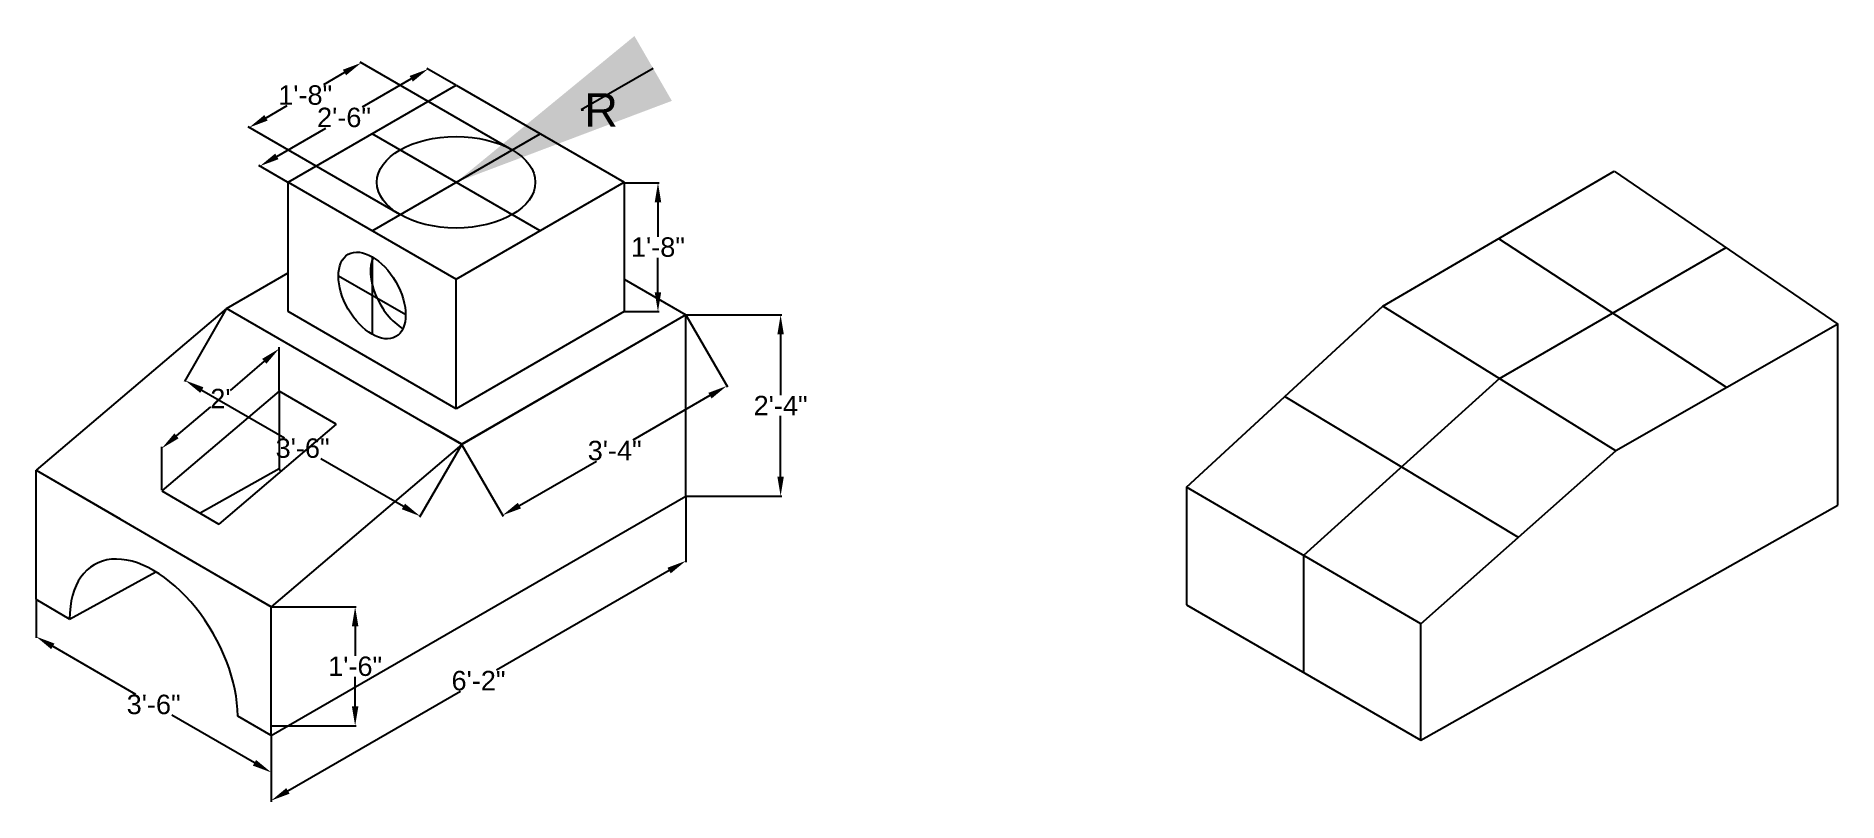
# Model space of a CAD drawing. Header units: inches. Extents: x 20 to 298, y 2 to 121.
import ezdxf
from ezdxf import colors
from ezdxf.entities.mleader import LeaderData, LeaderLine
from ezdxf.math import Vec2, Vec3

# ---------------------------------------------------------------- set-up
doc = ezdxf.new("R2010")
doc.units = ezdxf.units.IN
doc.header["$MEASUREMENT"] = 0
doc.styles.get("Standard").update_dxf_attribs({"font": 'arial.ttf'})
doc.dimstyles.get("Standard").update_dxf_attribs({"dimtxt": 3, "dimasz": 3, "dimexe": 0.18, "dimexo": 0.0625, "dimgap": 0.09, "dimtad": 0, "dimtih": 1, "dimtoh": 1, "dimdec": 0, "dimzin": 0, "dimdsep": 46, "dimlunit": 3, "dimtxsty": 'Standard', "dimcen": 0.09, "dimclrd": 4, "dimadec": 0, "dimazin": 0, "dimtfac": 1, "dimtdec": 0, "dimtofl": 0, "dimtmove": 0, "dimatfit": 3, "dimfxl": 1, "dimtolj": 1, "dimtzin": 0, "dimarcsym": 0})

# ---------------------------------------------------------------- blocks, each defined once
blk = doc.blocks.new('*D3')
at = {"color": 0, "lineweight": -2, "transparency": 16777216}
for p, q in [((19.75, 33.45), (19.75, 27.61)), ((56.12, 12.45), (56.12, 6.61))]:
    blk.add_line(p, q, dxfattribs=at)
at = {"color": 4, "lineweight": -2, "transparency": 16777216}
for p, q in [((22.34, 26.32), (35.12, 18.94)), ((53.52, 8.32), (40.74, 15.69))]:
    blk.add_line(p, q, dxfattribs=at)
at = {"color": 4, "transparency": 16777216}
for points in [[(22.59, 26.75), (22.09, 25.88), (19.75, 27.82)], [(53.77, 8.75), (53.27, 7.88), (56.12, 6.82)]]:
    blk.add_solid(points, dxfattribs=at)
at = {"layer": 'Defpoints', "color": 0, "transparency": 16777216}
for p in [(19.75, 33.53), (19.75, 27.82), (56.12, 12.53)]:
    blk.add_point(p, dxfattribs=at)
at = {"color": 0, "transparency": 16777216, "insert": (37.93, 17.32), "char_height": 3, "attachment_point": 5}
blk.add_mtext('\\A1;3\'-6"', dxfattribs=at)
blk = doc.blocks.new('*D4')
at = {"color": 0, "lineweight": -2, "transparency": 16777216}
for p, q in [((120.21, 49.45), (120.21, 39.32)), ((56.09, 12.4), (56.09, 2.26))]:
    blk.add_line(p, q, dxfattribs=at)
at = {"color": 4, "lineweight": -2, "transparency": 16777216}
for p, q in [((117.61, 38.03), (90.95, 22.62)), ((58.69, 3.97), (85.34, 19.38))]:
    blk.add_line(p, q, dxfattribs=at)
at = {"color": 4, "transparency": 16777216}
for points in [[(117.36, 38.46), (117.86, 37.59), (120.21, 39.53)], [(58.44, 4.41), (58.94, 3.54), (56.09, 2.47)]]:
    blk.add_solid(points, dxfattribs=at)
at = {"layer": 'Defpoints', "color": 0, "transparency": 16777216}
for p in [(120.21, 49.53), (120.21, 39.53), (56.09, 12.47)]:
    blk.add_point(p, dxfattribs=at)
at = {"color": 0, "transparency": 16777216, "insert": (88.15, 21), "char_height": 3, "attachment_point": 5}
blk.add_mtext('\\A1;6\'-2"', dxfattribs=at)
blk = doc.blocks.new('*D5')
at = {"color": 0, "lineweight": -2, "transparency": 16777216}
for p, q in [((57.32, 65.83), (57.32, 72.55)), ((39.17, 50.43), (39.17, 57.14))]:
    blk.add_line(p, q, dxfattribs=at)
at = {"color": 4, "lineweight": -2, "transparency": 16777216}
for p, q in [((55.03, 70.37), (49.74, 65.88)), ((41.46, 58.84), (46.75, 63.34))]:
    blk.add_line(p, q, dxfattribs=at)
at = {"color": 4, "transparency": 16777216}
for points in [[(54.71, 70.75), (55.36, 69.99), (57.32, 72.31)], [(41.14, 59.23), (41.78, 58.46), (39.17, 56.9)]]:
    blk.add_solid(points, dxfattribs=at)
at = {"layer": 'Defpoints', "color": 0, "transparency": 16777216}
for p in [(57.32, 65.75), (39.17, 56.9), (39.17, 50.34)]:
    blk.add_point(p, dxfattribs=at)
at = {"color": 0, "transparency": 16777216, "insert": (48.25, 64.61), "char_height": 3, "attachment_point": 5}
blk.add_mtext("\\A1;2'", dxfattribs=at)
blk = doc.blocks.new('*D6')
at = {"color": 0, "lineweight": -2, "transparency": 16777216}
for p, q in [((84.62, 113.07), (80.17, 115.64)), ((58.64, 98.07), (54.19, 100.64))]:
    blk.add_line(p, q, dxfattribs=at)
at = {"color": 4, "lineweight": -2, "transparency": 16777216}
for p, q in [((77.75, 114.04), (70.17, 109.66)), ((56.97, 102.04), (64.55, 106.42))]:
    blk.add_line(p, q, dxfattribs=at)
at = {"color": 4, "transparency": 16777216}
for points in [[(77.5, 114.47), (78, 113.6), (80.35, 115.54)], [(56.72, 102.47), (57.22, 101.6), (54.37, 100.54)]]:
    blk.add_solid(points, dxfattribs=at)
at = {"layer": 'Defpoints', "color": 0, "transparency": 16777216}
for p in [(84.68, 113.04), (54.37, 100.54), (58.7, 98.04)]:
    blk.add_point(p, dxfattribs=at)
at = {"color": 0, "transparency": 16777216, "insert": (67.36, 108.04), "char_height": 3, "attachment_point": 5}
blk.add_mtext('\\A1;2\'-6"', dxfattribs=at)
blk = doc.blocks.new('*D7')
at = {"color": 4, "lineweight": -2, "transparency": 16777216}
for p, q in [((67.43, 115), (64.17, 113.12)), ((55.3, 108), (58.55, 109.88))]:
    blk.add_line(p, q, dxfattribs=at)
at = {"color": 0, "lineweight": -2, "transparency": 16777216}
for p, q in [((93.28, 103.07), (69.84, 116.6)), ((75.96, 93.07), (52.52, 106.6))]:
    blk.add_line(p, q, dxfattribs=at)
at = {"color": 4, "transparency": 16777216}
for points in [[(67.18, 115.43), (67.68, 114.57), (70.02, 116.5)], [(55.05, 108.43), (55.55, 107.57), (52.7, 106.5)]]:
    blk.add_solid(points, dxfattribs=at)
at = {"layer": 'Defpoints', "color": 0, "transparency": 16777216}
for p in [(52.7, 106.5), (93.34, 103.04), (76.02, 93.04)]:
    blk.add_point(p, dxfattribs=at)
at = {"color": 0, "transparency": 16777216, "insert": (61.36, 111.5), "char_height": 3, "attachment_point": 5}
blk.add_mtext('\\A1;1\'-8"', dxfattribs=at)
blk = doc.blocks.new('*D8')
at = {"color": 0, "lineweight": -2, "transparency": 16777216}
for p, q in [((120.27, 77.53), (135.03, 77.53)), ((120.27, 49.53), (135.03, 49.53))]:
    blk.add_line(p, q, dxfattribs=at)
at = {"color": 4, "lineweight": -2, "transparency": 16777216}
for p, q in [((134.85, 74.53), (134.85, 65.12)), ((134.85, 52.53), (134.85, 61.93))]:
    blk.add_line(p, q, dxfattribs=at)
at = {"color": 4, "transparency": 16777216}
for points in [[(134.35, 74.53), (135.35, 74.53), (134.85, 77.53)], [(134.35, 52.53), (135.35, 52.53), (134.85, 49.53)]]:
    blk.add_solid(points, dxfattribs=at)
at = {"layer": 'Defpoints', "color": 0, "transparency": 16777216}
for p in [(120.21, 77.53), (134.85, 77.53), (120.21, 49.53)]:
    blk.add_point(p, dxfattribs=at)
at = {"color": 0, "transparency": 16777216, "insert": (134.85, 63.53), "char_height": 3, "attachment_point": 5}
blk.add_mtext('\\A1;2\'-4"', dxfattribs=at)
blk = doc.blocks.new('*D9')
at = {"color": 0, "lineweight": -2, "transparency": 16777216}
for p, q in [((110.72, 97.96), (116.07, 97.96)), ((110.72, 78.04), (116.07, 78.04))]:
    blk.add_line(p, q, dxfattribs=at)
at = {"color": 4, "lineweight": -2, "transparency": 16777216}
for p, q in [((115.89, 94.96), (115.89, 89.62)), ((115.89, 81.04), (115.89, 86.38))]:
    blk.add_line(p, q, dxfattribs=at)
at = {"color": 4, "transparency": 16777216}
for points in [[(115.39, 94.96), (116.39, 94.96), (115.89, 97.96)], [(115.39, 81.04), (116.39, 81.04), (115.89, 78.04)]]:
    blk.add_solid(points, dxfattribs=at)
at = {"layer": 'Defpoints', "color": 0, "transparency": 16777216}
for p in [(110.66, 97.96), (110.66, 78.04), (115.89, 78.04)]:
    blk.add_point(p, dxfattribs=at)
at = {"color": 0, "transparency": 16777216, "insert": (115.89, 88), "char_height": 3, "attachment_point": 5}
blk.add_mtext('\\A1;1\'-8"', dxfattribs=at)
blk = doc.blocks.new('*D10')
at = {"color": 0, "lineweight": -2, "transparency": 16777216}
for p, q in [((120.24, 77.47), (126.62, 66.4)), ((85.58, 57.48), (91.96, 46.41))]:
    blk.add_line(p, q, dxfattribs=at)
at = {"color": 4, "lineweight": -2, "transparency": 16777216}
for p, q in [((123.93, 65.06), (112.02, 58.18)), ((94.47, 48.07), (106.39, 54.94))]:
    blk.add_line(p, q, dxfattribs=at)
at = {"color": 4, "transparency": 16777216}
for points in [[(123.68, 65.49), (124.18, 64.62), (126.53, 66.56)], [(94.22, 48.5), (94.72, 47.63), (91.87, 46.57)]]:
    blk.add_solid(points, dxfattribs=at)
at = {"layer": 'Defpoints', "color": 0, "transparency": 16777216}
for p in [(120.21, 77.53), (126.53, 66.56), (85.55, 57.54)]:
    blk.add_point(p, dxfattribs=at)
at = {"color": 0, "transparency": 16777216, "insert": (109.2, 56.56), "char_height": 3, "attachment_point": 5}
blk.add_mtext('\\A1;3\'-4"', dxfattribs=at)
blk = doc.blocks.new('*D12')
at = {"color": 0, "lineweight": -2, "transparency": 16777216}
for p, q in [((49.16, 78.47), (42.69, 67.26)), ((85.51, 57.48), (79.04, 46.28))]:
    blk.add_line(p, q, dxfattribs=at)
at = {"color": 4, "lineweight": -2, "transparency": 16777216}
for p, q in [((45.38, 65.92), (58.15, 58.55)), ((76.54, 47.93), (63.77, 55.3))]:
    blk.add_line(p, q, dxfattribs=at)
at = {"color": 4, "transparency": 16777216}
for points in [[(45.63, 66.35), (45.13, 65.49), (42.78, 67.42)], [(76.79, 48.36), (76.29, 47.5), (79.13, 46.43)]]:
    blk.add_solid(points, dxfattribs=at)
at = {"layer": 'Defpoints', "color": 0, "transparency": 16777216}
for p in [(49.19, 78.53), (42.78, 67.42), (85.55, 57.54)]:
    blk.add_point(p, dxfattribs=at)
at = {"color": 0, "transparency": 16777216, "insert": (60.96, 56.93), "char_height": 3, "attachment_point": 5}
blk.add_mtext('\\A1;3\'-6"', dxfattribs=at)
blk = doc.blocks.new('*D13')
at = {"color": 0, "lineweight": -2, "transparency": 16777216}
for p, q in [((56.18, 32.42), (69.26, 32.42)), ((56.18, 14.03), (69.26, 14.03))]:
    blk.add_line(p, q, dxfattribs=at)
at = {"color": 4, "lineweight": -2, "transparency": 16777216}
for p, q in [((69.08, 29.42), (69.08, 24.84)), ((69.08, 17.03), (69.08, 21.6))]:
    blk.add_line(p, q, dxfattribs=at)
at = {"color": 4, "transparency": 16777216}
for points in [[(68.58, 29.42), (69.58, 29.42), (69.08, 32.42)], [(68.58, 17.03), (69.58, 17.03), (69.08, 14.03)]]:
    blk.add_solid(points, dxfattribs=at)
at = {"layer": 'Defpoints', "color": 0, "transparency": 16777216}
for p in [(56.12, 32.42), (56.12, 14.03), (69.08, 14.03)]:
    blk.add_point(p, dxfattribs=at)
at = {"color": 0, "transparency": 16777216, "insert": (69.08, 23.22), "char_height": 3, "attachment_point": 5}
blk.add_mtext('\\A1;1\'-6"', dxfattribs=at)

msp = doc.modelspace()

# ---------------------------------------------------------------- linework, layer by layer
for p, q in [((58.7, 98.04), (84.68, 113.04)), ((84.68, 113.04), (110.66, 98.04)), ((71.69, 90.54), (97.67, 105.54)), ((97.67, 90.54), (71.69, 105.54)), ((58.7, 78.04), (58.7, 98.04)), ((58.7, 98.04), (84.68, 83.04)), ((84.68, 83.04), (110.66, 98.04)), ((110.66, 98.04), (110.66, 78.04)), ((227.97, 78.88), (263.71, 99.77)), ((263.71, 99.77), (298.31, 76.11)), ((245.84, 89.33), (281.13, 66.32)), ((71.69, 86.54), (71.69, 74.54)), ((245.97, 67.71), (281.01, 87.94)), ((49.19, 78.53), (58.7, 84.02)), ((76.89, 77.54), (66.49, 83.54)), ((84.68, 63.04), (84.68, 83.04)), ((110.66, 83.04), (120.21, 77.53)), ((49.19, 78.53), (19.75, 53.53)), ((85.56, 57.53), (49.19, 78.53)), ((84.68, 63.04), (58.7, 78.04)), ((110.66, 78.04), (84.68, 63.04)), ((197.59, 50.94), (227.97, 78.88)), ((263.96, 56.53), (227.97, 78.88)), ((120.21, 77.53), (85.55, 57.54)), ((120.21, 77.53), (85.56, 57.53)), ((120.21, 49.53), (120.21, 77.53)), ((298.31, 76.11), (263.96, 56.53)), ((298.31, 48.11), (298.31, 76.11)), ((245.97, 67.71), (215.7, 40.37)), ((57.32, 65.75), (39.17, 50.34)), ((66.13, 60.66), (57.32, 65.75)), ((57.32, 65.75), (57.32, 53.75)), ((212.78, 64.91), (248.88, 43.17)), ((66.13, 60.66), (48.01, 45.22)), ((85.55, 57.54), (80.35, 60.54)), ((85.56, 57.53), (56.12, 32.42)), ((233.81, 29.8), (263.96, 56.53)), ((19.75, 33.53), (19.75, 53.53)), ((19.75, 53.53), (56.12, 32.42)), ((19.75, 53.53), (32.74, 46.03)), ((57.32, 53.75), (45.13, 46.89)), ((57.32, 53.75), (57.61, 53.4)), ((39.17, 50.34), (48.01, 45.22)), ((233.81, 29.8), (197.59, 50.94)), ((197.59, 50.94), (197.59, 32.72)), ((56.12, 12.53), (120.21, 49.53)), ((233.81, 11.83), (298.31, 48.11)), ((56.12, 32.42), (43.13, 39.92)), ((215.7, 40.37), (215.7, 22.27)), ((24.94, 30.53), (38.29, 37.81)), ((24.94, 30.53), (19.75, 33.53)), ((56.12, 12.53), (56.12, 32.42)), ((197.59, 32.72), (233.81, 11.83)), ((233.81, 11.83), (233.81, 29.8)), ((56.12, 12.53), (50.92, 15.53))]:
    msp.add_line(p, q)
for centre, major_axis in [((84.68, 98.04), (-12.25, 0)), ((71.69, 80.54), (3.67, -6.36))]:
    msp.add_ellipse(centre, major_axis=major_axis, ratio=0.57735)
for centre, major_axis, start_param, end_param in [((76.63, 81.3), (3.67, -6.36), 3.518732, 5.464571), ((37.93, 23.03), (9.19, -15.91), 7.068583, 10.210176)]:
    msp.add_ellipse(centre, major_axis=major_axis, ratio=0.57735, start_param=start_param, end_param=end_param)

# ---------------------------------------------------------------- dimensions: what is measured, and where the dimension line sits
for p1, p2, distance, picture, middle in [((93.34, 103.04), (76.02, 93.04), -23.32, '*D7', (61.36, 111.5)), ((84.68, 113.04), (58.7, 98.04), -4.33, '*D6', (67.36, 108.04)), ((110.66, 97.96), (110.66, 78.04), 5.23, '*D9', (115.89, 88)), ((85.55, 57.54), (49.19, 78.53), 12.82, '*D12', (60.96, 56.93)), ((85.55, 57.54), (120.21, 77.53), -12.66, '*D10', (109.2, 56.56)), ((120.21, 49.53), (120.21, 77.53), -14.65, '*D8', (134.85, 63.53)), ((57.32, 65.75), (39.17, 50.34), -5, '*D5', (48.25, 64.61)), ((56.09, 12.47), (120.21, 49.53), -8.66, '*D4', (88.15, 21)), ((56.12, 12.53), (19.75, 33.53), 4.95, '*D3', (37.93, 17.32)), ((56.12, 32.42), (56.12, 14.03), 12.96, '*D13', (69.08, 23.22))]:
    dim = msp.add_aligned_dim(p1=p1, p2=p2, distance=distance, dimstyle='Standard')
    dim.commit()
    dim.dimension.update_dxf_attribs({"geometry": picture, "text_midpoint": middle})

# ---------------------------------------------------------------- leaders
ml = msp.add_multileader_mtext('Standard')
ml.set_content('R', color=256)
ml.set_leader_properties(color=4)
ml.build(insert=Vec2(0, 0))
ml.multileader.update_dxf_attribs({"dogleg_length": 0.36, "arrow_head_size": 35.18})
ctx = ml.context
ctx.base_point, ctx.char_height, ctx.arrow_head_size, ctx.landing_gap_size, ctx.plane_origin = Vec3(104.39, 109.21), 5.18, 35.18, 0.09, Vec3(84.68, 98.04)
notes = []
notes.append((ctx, [(0, (1, 1, 0), (104.03, 109.21), (1, 0), 0.36, [(0, [(84.68, 98.04)], 0, [])])]))
ctx.mtext.insert, ctx.mtext.flow_direction = Vec3(104.48, 111.8), 5
for ctx, leaders in notes:
    for number, flags, end, landing, length, lines in leaders:
        leader = LeaderData()
        leader.index, (leader.has_last_leader_line, leader.has_dogleg_vector, leader.attachment_direction) = number, flags
        leader.last_leader_point, leader.dogleg_vector, leader.dogleg_length = Vec3(end), Vec3(landing), length
        for number, points, colour, breaks in lines:
            line = LeaderLine()
            line.index, line.vertices, line.color, line.breaks = number, Vec3.list(points), colors.encode_raw_color(colour), breaks
            leader.lines.append(line)
        ctx.leaders.append(leader)

doc.saveas('drawing.dxf')
